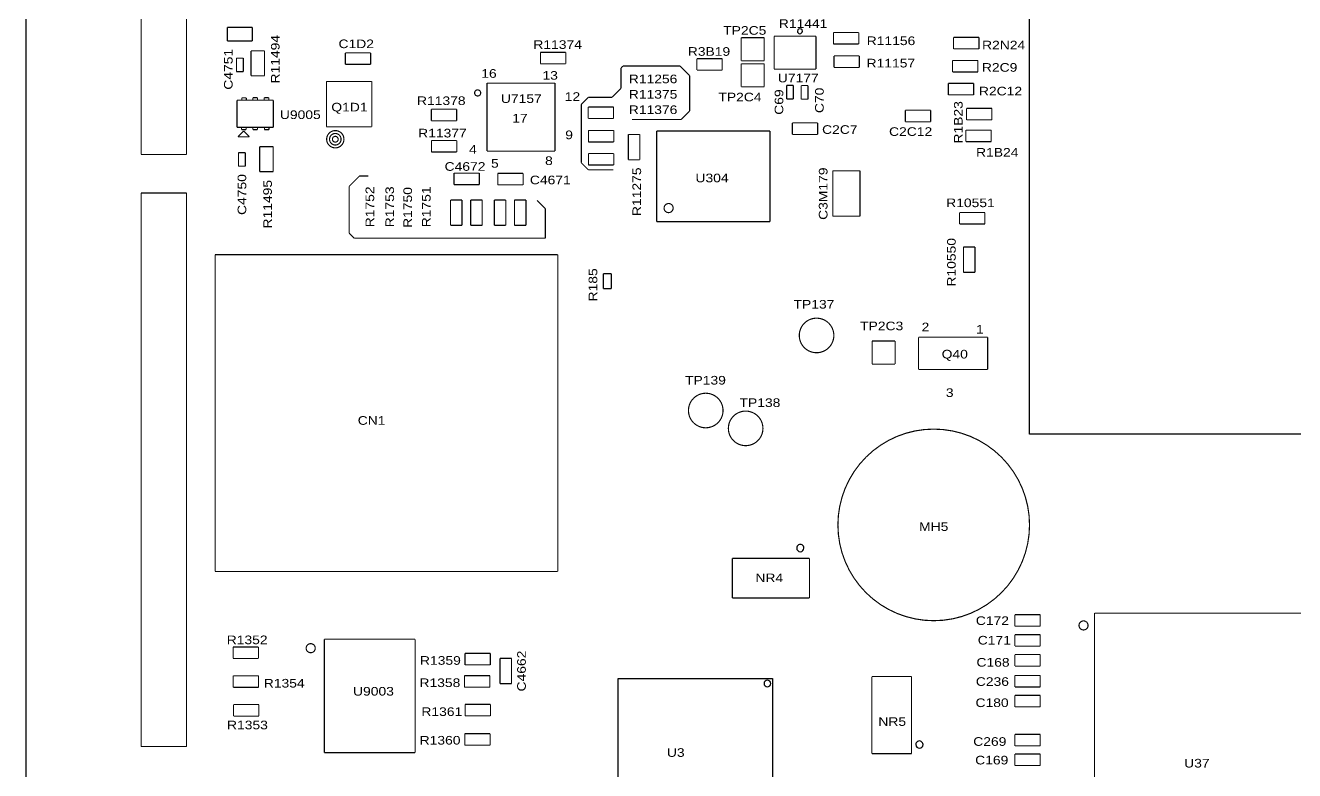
# Model space of a CAD drawing. Extents: x -120 to 744, y -342 to 217.
# Drawn here: x -7.1 to 48.9, y 11.3 to 44.2 of the extents above; entities that cross this region are included whole.
import ezdxf
from ezdxf.enums import TextEntityAlignment as Align

# ---------------------------------------------------------------- set-up
doc = ezdxf.new("R2010")
doc.units = 0
for name, color, linetype in [('BG_OUTLINE', 254, 'CONTINUOUS'), ('PG_ASSEMBLY_TOP', 111, 'CONTINUOUS'), ('RD_ASSEMBLY_TOP', 142, 'CONTINUOUS')]:
    doc.layers.add(name, color=color, linetype=linetype)

msp = doc.modelspace()

# ---------------------------------------------------------------- linework, layer by layer
at = {"layer": 'BG_OUTLINE', "const_width": 0.0508}
for points in [[(-7.079996, 98.552), (-7.079996, 3.048)], [(-1.999996, 63.119), (-1.999996, 38.481)], [(0, 63.119), (0, 38.481)], [(-1.999996, 38.481), (0, 38.481)], [(-1.999996, 36.7792), (-1.999996, 12.3698)], [(-1.999996, 36.7792), (0, 36.7792)], [(0, 36.7792), (0, 12.3698)], [(-1.999996, 12.3698), (0, 12.3698)]]:
    msp.add_lwpolyline(points, dxfattribs=at)
at = {"layer": 'PG_ASSEMBLY_TOP'}
for points in [[(37.174094, 26.142391), (37.174094, 53.142388)], [(62.173993, 26.142391), (37.174094, 26.142391)]]:
    msp.add_lwpolyline(points, dxfattribs=at)
at = {"layer": 'PG_ASSEMBLY_TOP', "const_width": 0.0508}
for points in [[(1.803044, 43.483733), (1.803044, 44.083681)], [(1.803044, 44.083681), (2.902864, 44.083681)], [(2.902864, 44.083681), (2.902864, 43.483733)], [(25.911937, 43.693969), (25.911937, 42.243985)], [(27.761921, 43.693969), (25.911937, 43.693969)], [(27.761921, 42.243985), (27.761921, 43.693969)], [(29.645661, 43.857266), (28.528061, 43.857266)], [(28.528061, 43.857266), (28.528061, 43.349266)], [(29.645661, 43.349266), (29.645661, 43.857266)], [(33.826196, 43.64228), (33.826196, 43.13428)], [(34.943796, 43.64228), (33.826196, 43.64228)], [(34.943796, 43.13428), (34.943796, 43.64228)], [(2.902864, 43.483733), (1.803044, 43.483733)], [(24.459794, 43.628462), (25.475794, 43.628462)], [(24.459794, 42.612462), (24.459794, 43.628462)], [(25.475794, 43.628462), (25.475794, 42.612462)], [(28.528061, 43.349266), (29.645661, 43.349266)], [(33.826196, 43.13428), (34.943796, 43.13428)], [(2.502865, 42.728972), (2.20284, 42.728972)], [(2.20284, 42.728972), (2.20284, 42.128973)], [(2.502865, 42.128973), (2.502865, 42.728972)], [(2.842412, 41.947846), (2.842412, 43.047666)], [(2.842412, 43.047666), (3.44236, 43.047666)], [(3.44236, 43.047666), (3.44236, 41.947846)], [(8.123098, 42.961306), (7.005498, 42.961306)], [(7.005498, 42.961306), (7.005498, 42.453306)], [(8.123098, 42.453306), (8.123098, 42.961306)], [(15.606878, 42.985639), (15.606878, 42.477639)], [(16.724478, 42.985639), (15.606878, 42.985639)], [(16.724478, 42.477639), (16.724478, 42.985639)], [(22.506305, 42.706392), (22.506305, 42.198392)], [(23.623905, 42.706392), (22.506305, 42.706392)], [(23.623905, 42.198392), (23.623905, 42.706392)], [(25.475794, 42.612462), (24.459794, 42.612462)], [(29.671772, 42.826229), (28.554172, 42.826229)], [(28.554172, 42.826229), (28.554172, 42.318229)], [(29.671772, 42.318229), (29.671772, 42.826229)], [(34.897466, 42.627194), (33.779866, 42.627194)], [(33.779866, 42.627194), (33.779866, 42.119194)], [(34.897466, 42.119194), (34.897466, 42.627194)], [(2.20284, 42.128973), (2.502865, 42.128973)], [(7.005498, 42.453306), (8.123098, 42.453306)], [(15.606878, 42.477639), (16.724478, 42.477639)], [(19.161252, 42.298214), (19.246088, 42.38305)], [(19.161252, 41.393466), (19.161252, 42.298214)], [(19.246088, 42.38305), (21.762517, 42.38305)], [(21.762517, 42.38305), (22.186595, 41.958971)], [(22.186595, 41.958971), (22.186595, 40.39677)], [(22.506305, 42.198392), (23.623905, 42.198392)], [(24.459794, 42.479976), (25.475794, 42.479976)], [(24.459794, 41.463976), (24.459794, 42.479976)], [(25.475794, 42.479976), (25.475794, 41.463976)], [(25.911937, 42.243985), (27.761921, 42.243985)], [(28.554172, 42.318229), (29.671772, 42.318229)], [(33.779866, 42.119194), (34.897466, 42.119194)], [(3.44236, 41.947846), (2.842412, 41.947846)], [(6.1706, 41.700704), (6.1706, 39.700708)], [(8.170596, 41.700704), (6.1706, 41.700704)], [(8.170596, 39.700708), (8.170596, 41.700704)], [(16.252647, 41.62618), (13.252653, 41.62618)], [(13.252653, 41.62618), (13.252653, 38.626186)], [(16.252647, 38.626186), (16.252647, 41.62618)], [(18.765418, 40.997632), (19.161252, 41.393466)], [(25.475794, 41.463976), (24.459794, 41.463976)], [(26.462279, 41.527959), (26.462279, 40.92796)], [(26.762304, 41.527959), (26.462279, 41.527959)], [(26.762304, 40.92796), (26.762304, 41.527959)], [(27.405838, 41.518002), (27.105813, 41.518002)], [(27.105813, 41.518002), (27.105813, 40.918003)], [(27.405838, 40.918003), (27.405838, 41.518002)], [(34.712656, 41.614039), (33.595056, 41.614039)], [(33.595056, 41.614039), (33.595056, 41.106039)], [(34.712656, 41.106039), (34.712656, 41.614039)], [(2.227275, 40.87368), (3.827475, 40.87368)], [(2.227275, 39.6748), (2.227275, 40.87368)], [(2.636215, 40.97528), (2.438095, 40.97528)], [(2.438095, 40.97528), (2.438095, 40.87368)], [(2.636215, 40.87368), (2.636215, 40.97528)], [(3.126435, 40.98544), (2.928315, 40.98544)], [(2.928315, 40.98544), (2.928315, 40.88384)], [(3.126435, 40.88384), (3.126435, 40.98544)], [(3.626815, 40.98544), (3.426155, 40.98544)], [(3.426155, 40.98544), (3.426155, 40.88384)], [(3.626815, 40.98544), (3.426155, 40.98544)], [(3.426155, 40.98544), (3.426155, 40.88384)], [(3.626815, 40.88384), (3.626815, 40.98544)], [(3.626815, 40.88384), (3.626815, 40.98544)], [(3.827475, 40.87368), (3.827475, 39.6748)], [(17.408246, 40.686634), (17.719243, 40.997632)], [(17.719243, 40.997632), (18.765418, 40.997632)], [(26.462279, 40.92796), (26.762304, 40.92796)], [(27.105813, 40.918003), (27.405838, 40.918003)], [(33.595056, 41.106039), (34.712656, 41.106039)], [(10.792765, 40.474494), (10.792765, 39.966494)], [(11.910365, 40.474494), (10.792765, 40.474494)], [(11.910365, 39.966494), (11.910365, 40.474494)], [(17.408246, 38.113614), (17.408246, 40.686634)], [(17.71335, 40.57457), (17.71335, 40.06657)], [(18.83095, 40.57457), (17.71335, 40.57457)], [(18.83095, 40.06657), (18.83095, 40.57457)], [(22.186595, 40.39677), (21.811996, 40.02217)], [(32.812711, 40.430602), (31.695111, 40.430602)], [(31.695111, 40.430602), (31.695111, 39.922602)], [(32.812711, 39.922602), (32.812711, 40.430602)], [(34.396985, 40.514422), (34.396985, 40.006422)], [(35.514585, 40.514422), (34.396985, 40.514422)], [(35.514585, 40.006422), (35.514585, 40.514422)], [(10.792765, 39.966494), (11.910365, 39.966494)], [(17.71335, 40.06657), (18.83095, 40.06657)], [(21.811996, 40.02217), (19.649034, 40.02217)], [(27.834311, 39.871802), (26.716711, 39.871802)], [(26.716711, 39.871802), (26.716711, 39.363802)], [(27.834311, 39.363802), (27.834311, 39.871802)], [(31.695111, 39.922602), (32.812711, 39.922602)], [(34.396985, 40.006422), (35.514585, 40.006422)], [(3.827475, 39.6748), (2.227275, 39.6748)], [(2.519375, 39.51224), (2.265375, 39.25824)], [(2.265375, 39.25824), (2.773375, 39.25824)], [(2.427935, 39.6748), (2.427935, 39.5732)], [(2.427935, 39.5732), (2.628595, 39.5732)], [(2.773375, 39.25824), (2.519375, 39.51224)], [(2.628595, 39.5732), (2.628595, 39.6748)], [(2.928315, 39.6748), (2.928315, 39.5732)], [(2.928315, 39.5732), (3.126435, 39.5732)], [(3.126435, 39.5732), (3.126435, 39.6748)], [(3.436315, 39.6748), (3.436315, 39.5732)], [(3.436315, 39.5732), (3.636975, 39.5732)], [(3.636975, 39.5732), (3.636975, 39.6748)], [(6.1706, 39.700708), (8.170596, 39.700708)], [(17.724628, 39.540485), (17.724628, 39.032485)], [(18.842228, 39.540485), (17.724628, 39.540485)], [(18.842228, 39.032485), (18.842228, 39.540485)], [(19.988581, 39.361974), (19.480581, 39.361974)], [(19.480581, 39.361974), (19.480581, 38.244374)], [(19.988581, 38.244374), (19.988581, 39.361974)], [(25.731495, 39.515999), (20.731505, 39.515999)], [(20.731505, 39.515999), (20.731505, 35.516109)], [(25.731495, 35.516109), (25.731495, 39.515999)], [(26.716711, 39.363802), (27.834311, 39.363802)], [(34.36874, 39.551762), (34.36874, 39.043762)], [(35.48634, 39.551762), (34.36874, 39.551762)], [(35.48634, 39.043762), (35.48634, 39.551762)], [(3.225038, 38.821004), (3.824986, 38.821004)], [(3.225038, 37.721184), (3.225038, 38.821004)], [(3.824986, 38.821004), (3.824986, 37.721184)], [(10.799572, 39.094664), (10.799572, 38.586664)], [(11.917172, 39.094664), (10.799572, 39.094664)], [(11.917172, 38.586664), (11.917172, 39.094664)], [(13.252653, 38.626186), (16.252647, 38.626186)], [(17.724628, 39.032485), (18.842228, 39.032485)], [(34.36874, 39.043762), (35.48634, 39.043762)], [(2.292147, 38.560629), (2.292147, 37.96063)], [(2.592172, 38.560629), (2.292147, 38.560629)], [(2.592172, 37.96063), (2.592172, 38.560629)], [(10.799572, 38.586664), (11.917172, 38.586664)], [(17.719243, 37.802617), (17.408246, 38.113614)], [(17.724628, 38.520421), (17.724628, 38.012421)], [(18.842228, 38.520421), (17.724628, 38.520421)], [(18.842228, 38.012421), (18.842228, 38.520421)], [(19.480581, 38.244374), (19.988581, 38.244374)], [(2.292147, 37.96063), (2.592172, 37.96063)], [(3.824986, 37.721184), (3.225038, 37.721184)], [(7.625182, 37.526976), (7.172858, 37.074653)], [(8.021117, 37.526976), (7.625182, 37.526976)], [(11.794744, 37.658243), (11.794744, 37.150243)], [(12.912344, 37.658243), (11.794744, 37.658243)], [(12.912344, 37.150243), (12.912344, 37.658243)], [(13.725042, 37.645238), (13.725042, 37.137238)], [(14.842642, 37.645238), (13.725042, 37.645238)], [(14.842642, 37.137238), (14.842642, 37.645238)], [(18.821908, 37.802617), (17.719243, 37.802617)], [(17.724628, 38.012421), (18.842228, 38.012421)], [(28.49941, 37.758599), (28.49941, 35.757002)], [(29.698188, 37.758599), (28.49941, 37.758599)], [(29.698188, 35.757002), (29.698188, 37.758599)], [(7.172858, 37.074653), (7.172858, 35.010649)], [(11.794744, 37.150243), (12.912344, 37.150243)], [(13.725042, 37.137238), (14.842642, 37.137238)], [(12.150344, 36.474806), (11.642344, 36.474806)], [(11.642344, 36.474806), (11.642344, 35.357206)], [(12.150344, 35.357206), (12.150344, 36.474806)], [(13.039344, 36.474806), (12.531344, 36.474806)], [(12.531344, 36.474806), (12.531344, 35.357206)], [(13.039344, 35.357206), (13.039344, 36.474806)], [(14.080642, 36.474806), (13.572642, 36.474806)], [(13.572642, 36.474806), (13.572642, 35.357206)], [(14.080642, 35.357206), (14.080642, 36.474806)], [(14.969642, 36.474806), (14.461642, 36.474806)], [(14.461642, 36.474806), (14.461642, 35.357206)], [(14.969642, 35.357206), (14.969642, 36.474806)], [(15.82481, 36.085069), (15.457322, 36.452556)], [(15.82481, 34.784386), (15.82481, 36.085069)], [(35.208058, 35.919461), (34.090458, 35.919461)], [(34.090458, 35.919461), (34.090458, 35.411461)], [(35.208058, 35.411461), (35.208058, 35.919461)], [(11.642344, 35.357206), (12.150344, 35.357206)], [(12.531344, 35.357206), (13.039344, 35.357206)], [(13.572642, 35.357206), (14.080642, 35.357206)], [(14.461642, 35.357206), (14.969642, 35.357206)], [(20.731505, 35.516109), (25.731495, 35.516109)], [(28.49941, 35.757002), (29.698188, 35.757002)], [(34.090458, 35.411461), (35.208058, 35.411461)], [(7.172858, 35.010649), (7.399122, 34.784386)], [(7.399122, 34.784386), (15.82481, 34.784386)], [(34.768942, 34.401963), (34.260942, 34.401963)], [(34.260942, 34.401963), (34.260942, 33.284363)], [(34.768942, 33.284363), (34.768942, 34.401963)], [(1.260704, 20.089393), (1.260704, 34.059393)], [(1.260704, 34.059393), (16.373704, 34.059393)], [(16.373704, 34.059393), (16.373704, 33.932393)], [(16.373704, 33.932393), (16.373704, 20.089393)], [(18.736589, 33.222997), (18.380989, 33.222997)], [(18.380989, 33.222997), (18.380989, 32.562597)], [(18.736589, 32.562597), (18.736589, 33.222997)], [(34.260942, 33.284363), (34.768942, 33.284363)], [(18.380989, 32.562597), (18.736589, 32.562597)], [(30.233391, 30.250994), (31.249391, 30.250994)], [(30.233391, 29.234994), (30.233391, 30.250994)], [(31.249391, 30.250994), (31.249391, 29.234994)], [(35.330486, 30.419446), (32.282486, 30.419446)], [(32.282486, 30.419446), (32.282486, 28.997046)], [(35.330486, 28.997046), (35.330486, 30.419446)], [(31.249391, 29.234994), (30.233391, 29.234994)], [(32.282486, 28.997046), (35.330486, 28.997046)], [(27.471141, 20.671257), (24.071123, 20.671257)], [(24.071123, 20.671257), (24.071123, 18.921247)], [(27.471141, 18.921247), (27.471141, 20.671257)], [(16.373704, 20.089393), (1.260704, 20.089393)], [(24.071123, 18.921247), (27.471141, 18.921247)], [(37.646508, 18.183403), (36.528908, 18.183403)], [(36.528908, 18.183403), (36.528908, 17.675403)], [(37.646508, 17.675403), (37.646508, 18.183403)], [(40.043887, 18.252491), (40.043887, 5.152492)], [(49.143895, 18.252491), (40.043887, 18.252491)], [(36.528908, 17.675403), (37.646508, 17.675403)], [(10.079838, 17.100321), (6.079846, 17.100321)], [(6.079846, 17.100321), (6.079846, 12.100331)], [(10.079838, 12.100331), (10.079838, 17.100321)], [(37.646508, 17.303293), (36.528908, 17.303293)], [(36.528908, 17.303293), (36.528908, 16.795293)], [(36.528908, 16.795293), (37.646508, 16.795293)], [(37.646508, 16.795293), (37.646508, 17.303293)], [(2.055368, 16.759326), (2.055368, 16.251326)], [(3.172968, 16.759326), (2.055368, 16.759326)], [(2.055368, 16.251326), (3.172968, 16.251326)], [(3.172968, 16.251326), (3.172968, 16.759326)], [(12.277344, 16.478707), (12.277344, 15.970707)], [(13.394944, 16.478707), (12.277344, 16.478707)], [(13.394944, 15.970707), (13.394944, 16.478707)], [(14.331798, 16.261182), (13.823798, 16.261182)], [(13.823798, 16.261182), (13.823798, 15.143582)], [(14.331798, 15.143582), (14.331798, 16.261182)], [(37.646508, 16.423208), (36.528908, 16.423208)], [(36.528908, 16.423208), (36.528908, 15.915208)], [(37.646508, 15.915208), (37.646508, 16.423208)], [(12.277344, 15.970707), (13.394944, 15.970707)], [(36.528908, 15.915208), (37.646508, 15.915208)], [(2.0574, 15.489326), (2.0574, 14.981326)], [(3.175, 15.489326), (2.0574, 15.489326)], [(3.175, 14.981326), (3.175, 15.489326)], [(13.375843, 15.491562), (12.258243, 15.491562)], [(12.258243, 15.491562), (12.258243, 14.983562)], [(13.375843, 14.983562), (13.375843, 15.491562)], [(13.823798, 15.143582), (14.331798, 15.143582)], [(30.22407, 15.453182), (30.22407, 12.053189)], [(31.974053, 15.453182), (30.22407, 15.453182)], [(31.974053, 12.053189), (31.974053, 15.453182)], [(37.646508, 15.503703), (36.528908, 15.503703)], [(36.528908, 15.503703), (36.528908, 14.995703)], [(37.646508, 14.995703), (37.646508, 15.503703)], [(2.0574, 14.981326), (3.175, 14.981326)], [(12.258243, 14.983562), (13.375843, 14.983562)], [(36.528908, 14.995703), (37.646508, 14.995703)], [(37.646508, 14.623593), (36.528908, 14.623593)], [(36.528908, 14.623593), (36.528908, 14.115593)], [(37.646508, 14.115593), (37.646508, 14.623593)], [(2.07264, 14.219225), (2.07264, 13.711225)], [(3.19024, 14.219225), (2.07264, 14.219225)], [(3.19024, 13.711225), (3.19024, 14.219225)], [(12.284964, 14.228877), (12.284964, 13.720877)], [(13.402564, 14.228877), (12.284964, 14.228877)], [(13.402564, 13.720877), (13.402564, 14.228877)], [(36.528908, 14.115593), (37.646508, 14.115593)], [(2.07264, 13.711225), (3.19024, 13.711225)], [(12.284964, 13.720877), (13.402564, 13.720877)], [(12.269622, 12.93561), (12.269622, 12.42761)], [(13.387222, 12.93561), (12.269622, 12.93561)], [(13.387222, 12.42761), (13.387222, 12.93561)], [(37.645594, 12.903505), (36.527994, 12.903505)], [(36.527994, 12.903505), (36.527994, 12.395505)], [(37.645594, 12.395505), (37.645594, 12.903505)], [(12.269622, 12.42761), (13.387222, 12.42761)], [(36.527994, 12.395505), (37.645594, 12.395505)], [(6.079846, 12.100331), (10.079838, 12.100331)], [(30.22407, 12.053189), (31.974053, 12.053189)], [(37.646508, 12.036704), (36.528908, 12.036704)], [(36.528908, 12.036704), (36.528908, 11.528704)], [(37.646508, 11.528704), (37.646508, 12.036704)], [(36.528908, 11.528704), (37.646508, 11.528704)]]:
    msp.add_lwpolyline(points, dxfattribs=at)
at = {"layer": 'PG_ASSEMBLY_TOP'}
for points in [[(27.156664, 43.91599, 1), (26.93662, 43.915995, 1)], [(27.224787, 21.120024, 1), (26.906704, 21.120021, 1)], [(25.760604, 15.149881, 1), (25.468555, 15.149881, 1)], [(32.478167, 12.45362, 1), (32.160157, 12.453644, 1)]]:
    msp.add_lwpolyline(points, format="xyb", close=True, dxfattribs=at)
at = {"layer": 'PG_ASSEMBLY_TOP', "const_width": 0.0508}
for points in [[(12.97305, 41.193364, 1.00003), (12.704064, 41.193339, 0.99997), (12.97305, 41.193364)], [(6.941998, 39.151306, 1), (6.179947, 39.151306, 1), (6.941998, 39.151306)], [(6.814998, 39.151306, 1), (6.306947, 39.151306, 1), (6.814998, 39.151306)], [(6.687998, 39.151306, 1), (6.433947, 39.151306, 1), (6.687998, 39.151306)], [(21.459292, 36.115092, 1.000003), (21.059064, 36.115015, 0.999997), (21.459292, 36.115092)], [(28.545612, 30.498288, 1), (27.021561, 30.49839, 1), (28.545612, 30.498288)], [(23.658906, 27.188008, 1), (22.134906, 27.187957, 1), (23.658906, 27.188008)], [(25.419202, 26.399795, 1), (23.895101, 26.399846, 1), (25.419202, 26.399795)], [(37.175008, 22.142399, 1), (28.724987, 22.142501, 1), (37.175008, 22.142399)], [(39.756893, 17.709591, 1), (39.356843, 17.709693, 1), (39.756893, 17.709591)], [(5.676595, 16.706037, 1.000013), (5.276418, 16.706012, 0.999987), (5.676595, 16.706037)]]:
    msp.add_lwpolyline(points, format="xyb", dxfattribs=at)
at = {"layer": 'PG_ASSEMBLY_TOP'}
msp.add_lwpolyline([(19.037503, 15.370785), (25.83749, 15.370785), (25.83749, 8.570798), (19.037503, 8.570798)], close=True, dxfattribs=at)

# ---------------------------------------------------------------- texts
at = {"layer": 'PG_ASSEMBLY_TOP', "width": 1.2}
for s, p in [('16', (12.997383, 41.860927)), ('13', (15.697606, 41.776091)), ('12', (16.680078, 40.842997)), ('17', (14.361566, 39.88877)), ('9', (16.701313, 39.153592)), ('4', (12.45809, 38.512902)), ('5', (13.428574, 37.895378)), ('8', (15.810687, 38.01557))]:
    msp.add_text(s, height=0.381, dxfattribs=at).set_placement(p)
for s, p in [('2', (32.584339, 30.681778)), ('1', (34.985858, 30.577333)), ('3', (33.654594, 27.784146))]:
    msp.add_text(s, height=0.381, dxfattribs=at).set_placement(p, align=Align.CENTER)
at = {"layer": 'RD_ASSEMBLY_TOP', "width": 1.2}
for s, p in [('R11441', (27.190192, 44.059881)), ('TP2C5', (24.619001, 43.759653)), ('R11156', (31.066638, 43.30286)), ('C1D2', (7.483958, 43.168519)), ('R11374', (16.365626, 43.134483)), ('R3B19', (23.040137, 42.830801)), ('R2N24', (36.033761, 43.115509)), ('R11157', (31.060746, 42.316324)), ('R11256', (20.574914, 41.619627)), ('U7177', (26.976019, 41.658769)), ('R2C9', (35.856774, 42.128161)), ('R2C12', (35.895991, 41.084017)), ('R11378', (11.235233, 40.659101)), ('U7157', (14.764512, 40.751049)), ('R11375', (20.574914, 40.941041)), ('TP2C4', (24.406149, 40.821686)), ('U9005', (5.018126, 40.042414)), ('Q1D1', (7.184949, 40.376145)), ('R11376', (20.574914, 40.262454)), ('C2C7', (28.80868, 39.387297)), ('R11377', (11.284814, 39.231011)), ('C2C12', (31.931864, 39.298296)), ('R1B24', (35.752329, 38.38227)), ('C4672', (12.282018, 37.758726)), ('C4671', (16.042538, 37.164264)), ('U304', (23.174147, 37.251945)), ('R10551', (34.570822, 36.156392)), ('TP137', (27.669744, 31.681826)), ('TP2C3', (30.655057, 30.726075)), ('Q40', (33.878317, 29.481983)), ('TP139', (22.884282, 28.331465)), ('TP138', (25.28763, 27.341881)), ('MH5', (32.949998, 21.875801)), ('NR4', (25.697891, 19.618249)), ('C172', (35.537038, 17.728692)), ('R1352', (2.67401, 16.881958)), ('C171', (35.621874, 16.866311)), ('R1359', (11.196422, 15.974162)), ('C168', (35.565283, 15.89085)), ('R1354', (4.308653, 14.969439)), ('R1358', (11.173968, 14.991385)), ('C236', (35.537038, 15.042591)), ('U9003', (8.243621, 14.614144)), ('R1361', (11.257788, 13.715898)), ('C180', (35.522916, 14.109598)), ('R1353', (2.686914, 13.127939)), ('NR5', (31.119877, 13.278714)), ('R1360', (11.18108, 12.453823)), ('C269', (35.423958, 12.399061)), ('C169', (35.508794, 11.579047)), ('U37', (44.553911, 11.442294))]:
    msp.add_text(s, height=0.381, dxfattribs=at).set_placement(p, align=Align.CENTER)
for s, p in [('R11494', (4.105326, 42.679925)), ('C4751', (2.03421, 42.23705)), ('C69', (26.31661, 40.790063)), ('C70', (28.099588, 40.86545)), ('R1B23', (34.224951, 39.895983)), ('C4750', (2.634361, 36.712652)), ('R11275', (20.046366, 36.835182)), ('C3M179', (28.265628, 36.750142)), ('R11495', (3.764458, 36.285729)), ('R1752', (8.275625, 36.169803)), ('R1753', (9.152128, 36.169803)), ('R1750', (9.943795, 36.141558)), ('R1751', (10.763707, 36.169803)), ('R10550', (33.920481, 33.724799)), ('R185', (18.113045, 32.728002)), ('C4662', (14.962835, 15.698114))]:
    msp.add_text(s, height=0.381, rotation=90, dxfattribs=at).set_placement(p, align=Align.CENTER)
for s, p in [('CN1', (7.550607, 26.557326)), ('U3', (21.183803, 11.9126))]:
    msp.add_text(s, height=0.381, dxfattribs=at).set_placement(p)

doc.saveas('drawing.dxf')
